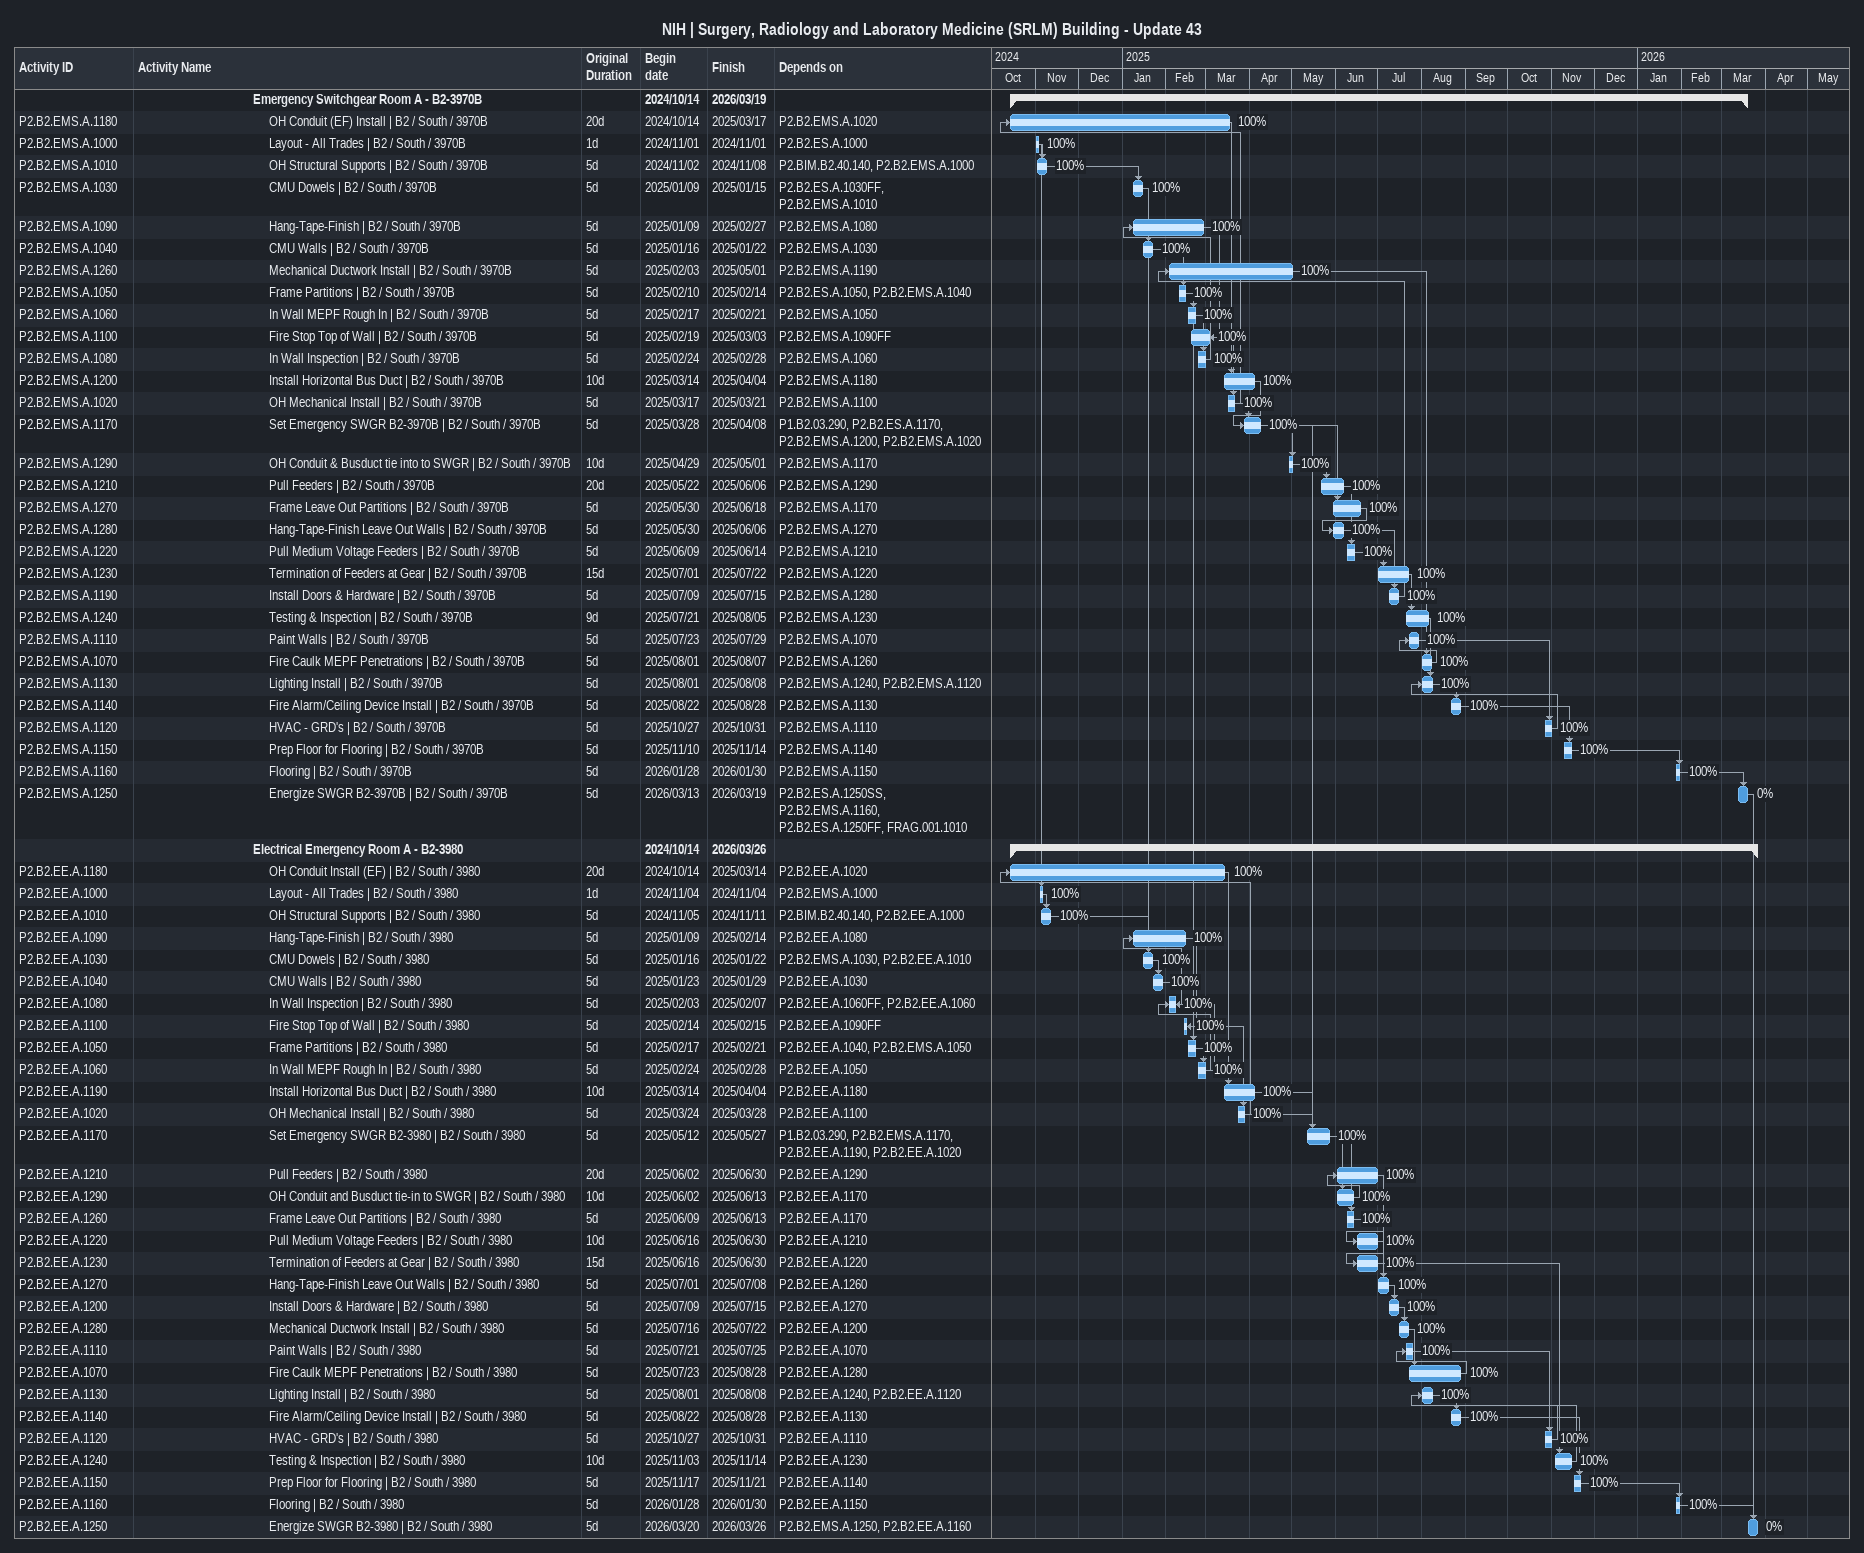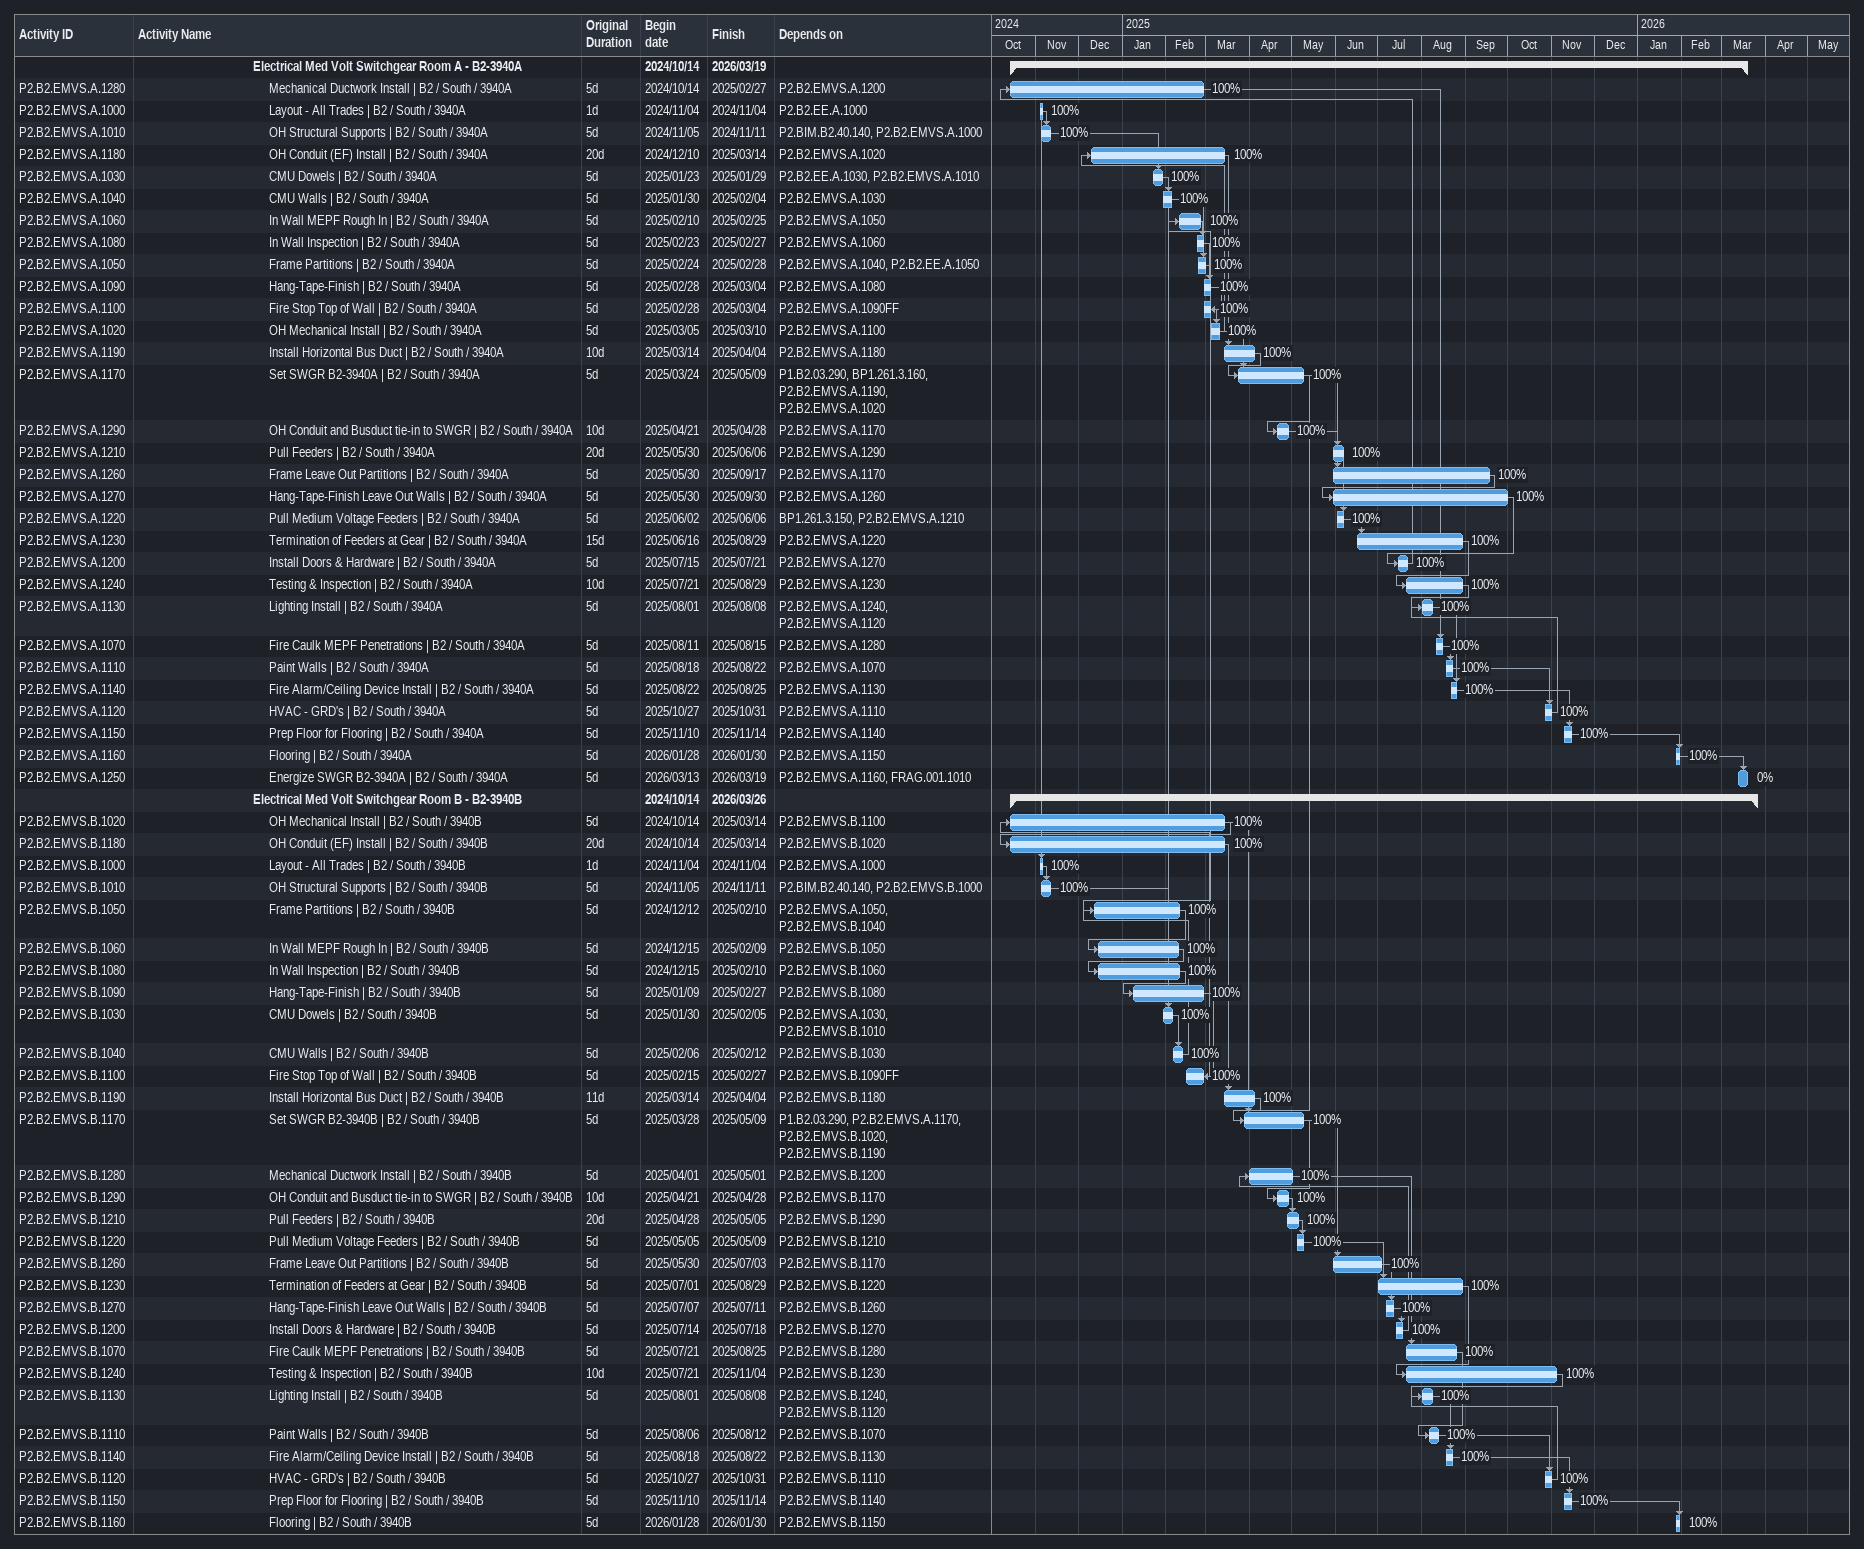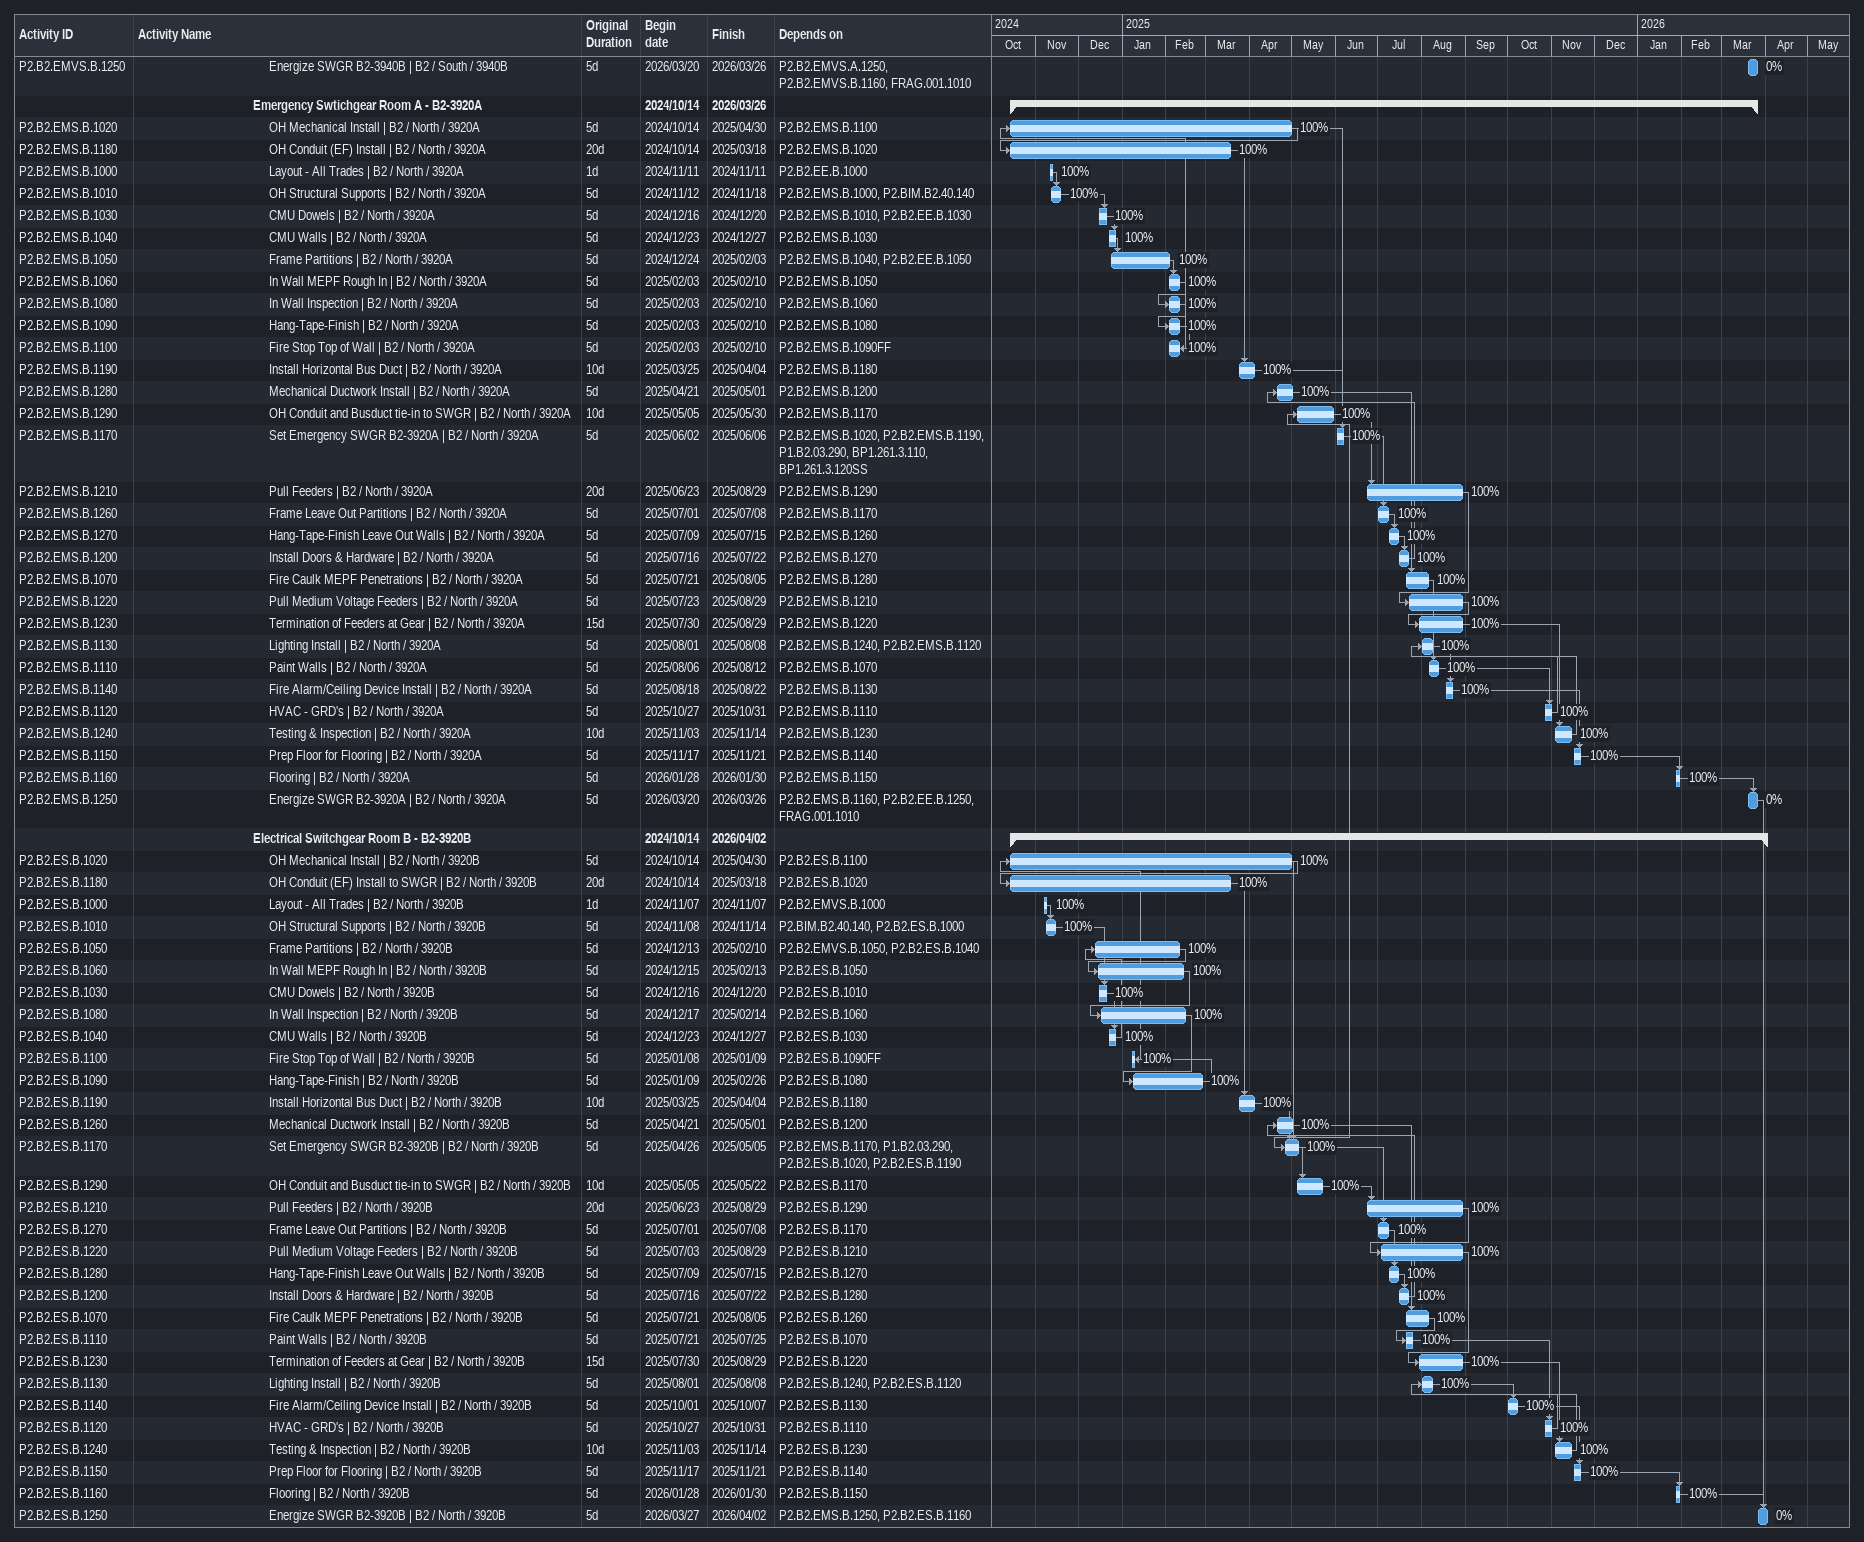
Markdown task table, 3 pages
NIH | Surgery, Radiology and Laboratory Medicine (SRLM) Building - Update 43

| ID | Level | Task | Original duration | Start | Finish | Predecessors | % complete |
|---|---|---|---|---|---|---|---|
|  | 8 | **Emergency Switchgear Room A - B2-3970B** |  | 2024-10-14 | 2026-03-19 |  |  |
| P2.B2.EMS.A.1180 | 9 | OH Conduit (EF) Install \| B2 / South / 3970B | 20d | 2024-10-14 | 2025-03-17 | P2.B2.EMS.A.1020 | 100 |
| P2.B2.EMS.A.1000 | 9 | Layout - All Trades \| B2 / South / 3970B | 1d | 2024-11-01 | 2024-11-01 | P2.B2.ES.A.1000 | 100 |
| P2.B2.EMS.A.1010 | 9 | OH Structural Supports \| B2 / South / 3970B | 5d | 2024-11-02 | 2024-11-08 | P2.BIM.B2.40.140, P2.B2.EMS.A.1000 | 100 |
| P2.B2.EMS.A.1030 | 9 | CMU Dowels \| B2 / South / 3970B | 5d | 2025-01-09 | 2025-01-15 | P2.B2.ES.A.1030FF, P2.B2.EMS.A.1010 | 100 |
| P2.B2.EMS.A.1090 | 9 | Hang-Tape-Finish \| B2 / South / 3970B | 5d | 2025-01-09 | 2025-02-27 | P2.B2.EMS.A.1080 | 100 |
| P2.B2.EMS.A.1040 | 9 | CMU Walls \| B2 / South / 3970B | 5d | 2025-01-16 | 2025-01-22 | P2.B2.EMS.A.1030 | 100 |
| P2.B2.EMS.A.1260 | 9 | Mechanical Ductwork Install \| B2 / South / 3970B | 5d | 2025-02-03 | 2025-05-01 | P2.B2.EMS.A.1190 | 100 |
| P2.B2.EMS.A.1050 | 9 | Frame Partitions \| B2 / South / 3970B | 5d | 2025-02-10 | 2025-02-14 | P2.B2.ES.A.1050, P2.B2.EMS.A.1040 | 100 |
| P2.B2.EMS.A.1060 | 9 | In Wall MEPF Rough In \| B2 / South / 3970B | 5d | 2025-02-17 | 2025-02-21 | P2.B2.EMS.A.1050 | 100 |
| P2.B2.EMS.A.1100 | 9 | Fire Stop Top of Wall \| B2 / South / 3970B | 5d | 2025-02-19 | 2025-03-03 | P2.B2.EMS.A.1090FF | 100 |
| P2.B2.EMS.A.1080 | 9 | In Wall Inspection \| B2 / South / 3970B | 5d | 2025-02-24 | 2025-02-28 | P2.B2.EMS.A.1060 | 100 |
| P2.B2.EMS.A.1200 | 9 | Install Horizontal Bus Duct \| B2 / South / 3970B | 10d | 2025-03-14 | 2025-04-04 | P2.B2.EMS.A.1180 | 100 |
| P2.B2.EMS.A.1020 | 9 | OH Mechanical Install \| B2 / South / 3970B | 5d | 2025-03-17 | 2025-03-21 | P2.B2.EMS.A.1100 | 100 |
| P2.B2.EMS.A.1170 | 9 | Set Emergency SWGR B2-3970B \| B2 / South / 3970B | 5d | 2025-03-28 | 2025-04-08 | P1.B2.03.290, P2.B2.ES.A.1170, P2.B2.EMS.A.1200, P2.B2.EMS.A.1020 | 100 |
| P2.B2.EMS.A.1290 | 9 | OH Conduit & Busduct tie into to SWGR \| B2 / South / 3970B | 10d | 2025-04-29 | 2025-05-01 | P2.B2.EMS.A.1170 | 100 |
| P2.B2.EMS.A.1210 | 9 | Pull Feeders \| B2 / South / 3970B | 20d | 2025-05-22 | 2025-06-06 | P2.B2.EMS.A.1290 | 100 |
| P2.B2.EMS.A.1270 | 9 | Frame Leave Out Partitions \| B2 / South / 3970B | 5d | 2025-05-30 | 2025-06-18 | P2.B2.EMS.A.1170 | 100 |
| P2.B2.EMS.A.1280 | 9 | Hang-Tape-Finish Leave Out Walls \| B2 / South / 3970B | 5d | 2025-05-30 | 2025-06-06 | P2.B2.EMS.A.1270 | 100 |
| P2.B2.EMS.A.1220 | 9 | Pull Medium Voltage Feeders \| B2 / South / 3970B | 5d | 2025-06-09 | 2025-06-14 | P2.B2.EMS.A.1210 | 100 |
| P2.B2.EMS.A.1230 | 9 | Termination of Feeders at Gear \| B2 / South / 3970B | 15d | 2025-07-01 | 2025-07-22 | P2.B2.EMS.A.1220 | 100 |
| P2.B2.EMS.A.1190 | 9 | Install Doors & Hardware \| B2 / South / 3970B | 5d | 2025-07-09 | 2025-07-15 | P2.B2.EMS.A.1280 | 100 |
| P2.B2.EMS.A.1240 | 9 | Testing & Inspection \| B2 / South / 3970B | 9d | 2025-07-21 | 2025-08-05 | P2.B2.EMS.A.1230 | 100 |
| P2.B2.EMS.A.1110 | 9 | Paint Walls \| B2 / South / 3970B | 5d | 2025-07-23 | 2025-07-29 | P2.B2.EMS.A.1070 | 100 |
| P2.B2.EMS.A.1070 | 9 | Fire Caulk MEPF Penetrations \| B2 / South / 3970B | 5d | 2025-08-01 | 2025-08-07 | P2.B2.EMS.A.1260 | 100 |
| P2.B2.EMS.A.1130 | 9 | Lighting Install \| B2 / South / 3970B | 5d | 2025-08-01 | 2025-08-08 | P2.B2.EMS.A.1240, P2.B2.EMS.A.1120 | 100 |
| P2.B2.EMS.A.1140 | 9 | Fire Alarm/Ceiling Device Install \| B2 / South / 3970B | 5d | 2025-08-22 | 2025-08-28 | P2.B2.EMS.A.1130 | 100 |
| P2.B2.EMS.A.1120 | 9 | HVAC - GRD's \| B2 / South / 3970B | 5d | 2025-10-27 | 2025-10-31 | P2.B2.EMS.A.1110 | 100 |
| P2.B2.EMS.A.1150 | 9 | Prep Floor for Flooring \| B2 / South / 3970B | 5d | 2025-11-10 | 2025-11-14 | P2.B2.EMS.A.1140 | 100 |
| P2.B2.EMS.A.1160 | 9 | Flooring \| B2 / South / 3970B | 5d | 2026-01-28 | 2026-01-30 | P2.B2.EMS.A.1150 | 100 |
| P2.B2.EMS.A.1250 | 9 | Energize SWGR B2-3970B \| B2 / South / 3970B | 5d | 2026-03-13 | 2026-03-19 | P2.B2.ES.A.1250SS, P2.B2.EMS.A.1160, P2.B2.ES.A.1250FF, FRAG.001.1010 | 0 |
|  | 8 | **Electrical Emergency Room A - B2-3980** |  | 2024-10-14 | 2026-03-26 |  |  |
| P2.B2.EE.A.1180 | 9 | OH Conduit Install (EF) \| B2 / South / 3980 | 20d | 2024-10-14 | 2025-03-14 | P2.B2.EE.A.1020 | 100 |
| P2.B2.EE.A.1000 | 9 | Layout - All Trades \| B2 / South / 3980 | 1d | 2024-11-04 | 2024-11-04 | P2.B2.EMS.A.1000 | 100 |
| P2.B2.EE.A.1010 | 9 | OH Structural Supports \| B2 / South / 3980 | 5d | 2024-11-05 | 2024-11-11 | P2.BIM.B2.40.140, P2.B2.EE.A.1000 | 100 |
| P2.B2.EE.A.1090 | 9 | Hang-Tape-Finish \| B2 / South / 3980 | 5d | 2025-01-09 | 2025-02-14 | P2.B2.EE.A.1080 | 100 |
| P2.B2.EE.A.1030 | 9 | CMU Dowels \| B2 / South / 3980 | 5d | 2025-01-16 | 2025-01-22 | P2.B2.EMS.A.1030, P2.B2.EE.A.1010 | 100 |
| P2.B2.EE.A.1040 | 9 | CMU Walls \| B2 / South / 3980 | 5d | 2025-01-23 | 2025-01-29 | P2.B2.EE.A.1030 | 100 |
| P2.B2.EE.A.1080 | 9 | In Wall Inspection \| B2 / South / 3980 | 5d | 2025-02-03 | 2025-02-07 | P2.B2.EE.A.1060FF, P2.B2.EE.A.1060 | 100 |
| P2.B2.EE.A.1100 | 9 | Fire Stop Top of Wall \| B2 / South / 3980 | 5d | 2025-02-14 | 2025-02-15 | P2.B2.EE.A.1090FF | 100 |
| P2.B2.EE.A.1050 | 9 | Frame Partitions \| B2 / South / 3980 | 5d | 2025-02-17 | 2025-02-21 | P2.B2.EE.A.1040, P2.B2.EMS.A.1050 | 100 |
| P2.B2.EE.A.1060 | 9 | In Wall MEPF Rough In \| B2 / South / 3980 | 5d | 2025-02-24 | 2025-02-28 | P2.B2.EE.A.1050 | 100 |
| P2.B2.EE.A.1190 | 9 | Install Horizontal Bus Duct \| B2 / South / 3980 | 10d | 2025-03-14 | 2025-04-04 | P2.B2.EE.A.1180 | 100 |
| P2.B2.EE.A.1020 | 9 | OH Mechanical Install \| B2 / South / 3980 | 5d | 2025-03-24 | 2025-03-28 | P2.B2.EE.A.1100 | 100 |
| P2.B2.EE.A.1170 | 9 | Set Emergency SWGR B2-3980 \| B2 / South / 3980 | 5d | 2025-05-12 | 2025-05-27 | P1.B2.03.290, P2.B2.EMS.A.1170, P2.B2.EE.A.1190, P2.B2.EE.A.1020 | 100 |
| P2.B2.EE.A.1210 | 9 | Pull Feeders \| B2 / South / 3980 | 20d | 2025-06-02 | 2025-06-30 | P2.B2.EE.A.1290 | 100 |
| P2.B2.EE.A.1290 | 9 | OH Conduit and Busduct tie-in to SWGR \| B2 / South / 3980 | 10d | 2025-06-02 | 2025-06-13 | P2.B2.EE.A.1170 | 100 |
| P2.B2.EE.A.1260 | 9 | Frame Leave Out Partitions \| B2 / South / 3980 | 5d | 2025-06-09 | 2025-06-13 | P2.B2.EE.A.1170 | 100 |
| P2.B2.EE.A.1220 | 9 | Pull Medium Voltage Feeders \| B2 / South / 3980 | 10d | 2025-06-16 | 2025-06-30 | P2.B2.EE.A.1210 | 100 |
| P2.B2.EE.A.1230 | 9 | Termination of Feeders at Gear \| B2 / South / 3980 | 15d | 2025-06-16 | 2025-06-30 | P2.B2.EE.A.1220 | 100 |
| P2.B2.EE.A.1270 | 9 | Hang-Tape-Finish Leave Out Walls \| B2 / South / 3980 | 5d | 2025-07-01 | 2025-07-08 | P2.B2.EE.A.1260 | 100 |
| P2.B2.EE.A.1200 | 9 | Install Doors & Hardware \| B2 / South / 3980 | 5d | 2025-07-09 | 2025-07-15 | P2.B2.EE.A.1270 | 100 |
| P2.B2.EE.A.1280 | 9 | Mechanical Ductwork Install \| B2 / South / 3980 | 5d | 2025-07-16 | 2025-07-22 | P2.B2.EE.A.1200 | 100 |
| P2.B2.EE.A.1110 | 9 | Paint Walls \| B2 / South / 3980 | 5d | 2025-07-21 | 2025-07-25 | P2.B2.EE.A.1070 | 100 |
| P2.B2.EE.A.1070 | 9 | Fire Caulk MEPF Penetrations \| B2 / South / 3980 | 5d | 2025-07-23 | 2025-08-28 | P2.B2.EE.A.1280 | 100 |
| P2.B2.EE.A.1130 | 9 | Lighting Install \| B2 / South / 3980 | 5d | 2025-08-01 | 2025-08-08 | P2.B2.EE.A.1240, P2.B2.EE.A.1120 | 100 |
| P2.B2.EE.A.1140 | 9 | Fire Alarm/Ceiling Device Install \| B2 / South / 3980 | 5d | 2025-08-22 | 2025-08-28 | P2.B2.EE.A.1130 | 100 |
| P2.B2.EE.A.1120 | 9 | HVAC - GRD's \| B2 / South / 3980 | 5d | 2025-10-27 | 2025-10-31 | P2.B2.EE.A.1110 | 100 |
| P2.B2.EE.A.1240 | 9 | Testing & Inspection \| B2 / South / 3980 | 10d | 2025-11-03 | 2025-11-14 | P2.B2.EE.A.1230 | 100 |
| P2.B2.EE.A.1150 | 9 | Prep Floor for Flooring \| B2 / South / 3980 | 5d | 2025-11-17 | 2025-11-21 | P2.B2.EE.A.1140 | 100 |
| P2.B2.EE.A.1160 | 9 | Flooring \| B2 / South / 3980 | 5d | 2026-01-28 | 2026-01-30 | P2.B2.EE.A.1150 | 100 |
| P2.B2.EE.A.1250 | 9 | Energize SWGR B2-3980 \| B2 / South / 3980 | 5d | 2026-03-20 | 2026-03-26 | P2.B2.EMS.A.1250, P2.B2.EE.A.1160 | 0 |
|  | 8 | **Electrical Med Volt Switchgear Room A - B2-3940A** |  | 2024-10-14 | 2026-03-19 |  |  |
| P2.B2.EMVS.A.1280 | 9 | Mechanical Ductwork Install \| B2 / South / 3940A | 5d | 2024-10-14 | 2025-02-27 | P2.B2.EMVS.A.1200 | 100 |
| P2.B2.EMVS.A.1000 | 9 | Layout - All Trades \| B2 / South / 3940A | 1d | 2024-11-04 | 2024-11-04 | P2.B2.EE.A.1000 | 100 |
| P2.B2.EMVS.A.1010 | 9 | OH Structural Supports \| B2 / South / 3940A | 5d | 2024-11-05 | 2024-11-11 | P2.BIM.B2.40.140, P2.B2.EMVS.A.1000 | 100 |
| P2.B2.EMVS.A.1180 | 9 | OH Conduit (EF) Install \| B2 / South / 3940A | 20d | 2024-12-10 | 2025-03-14 | P2.B2.EMVS.A.1020 | 100 |
| P2.B2.EMVS.A.1030 | 9 | CMU Dowels \| B2 / South / 3940A | 5d | 2025-01-23 | 2025-01-29 | P2.B2.EE.A.1030, P2.B2.EMVS.A.1010 | 100 |
| P2.B2.EMVS.A.1040 | 9 | CMU Walls \| B2 / South / 3940A | 5d | 2025-01-30 | 2025-02-04 | P2.B2.EMVS.A.1030 | 100 |
| P2.B2.EMVS.A.1060 | 9 | In Wall MEPF Rough In \| B2 / South / 3940A | 5d | 2025-02-10 | 2025-02-25 | P2.B2.EMVS.A.1050 | 100 |
| P2.B2.EMVS.A.1080 | 9 | In Wall Inspection \| B2 / South / 3940A | 5d | 2025-02-23 | 2025-02-27 | P2.B2.EMVS.A.1060 | 100 |
| P2.B2.EMVS.A.1050 | 9 | Frame Partitions \| B2 / South / 3940A | 5d | 2025-02-24 | 2025-02-28 | P2.B2.EMVS.A.1040, P2.B2.EE.A.1050 | 100 |
| P2.B2.EMVS.A.1090 | 9 | Hang-Tape-Finish \| B2 / South / 3940A | 5d | 2025-02-28 | 2025-03-04 | P2.B2.EMVS.A.1080 | 100 |
| P2.B2.EMVS.A.1100 | 9 | Fire Stop Top of Wall \| B2 / South / 3940A | 5d | 2025-02-28 | 2025-03-04 | P2.B2.EMVS.A.1090FF | 100 |
| P2.B2.EMVS.A.1020 | 9 | OH Mechanical Install \| B2 / South / 3940A | 5d | 2025-03-05 | 2025-03-10 | P2.B2.EMVS.A.1100 | 100 |
| P2.B2.EMVS.A.1190 | 9 | Install Horizontal Bus Duct \| B2 / South / 3940A | 10d | 2025-03-14 | 2025-04-04 | P2.B2.EMVS.A.1180 | 100 |
| P2.B2.EMVS.A.1170 | 9 | Set SWGR B2-3940A \| B2 / South / 3940A | 5d | 2025-03-24 | 2025-05-09 | P1.B2.03.290, BP1.261.3.160, P2.B2.EMVS.A.1190, P2.B2.EMVS.A.1020 | 100 |
| P2.B2.EMVS.A.1290 | 9 | OH Conduit and Busduct tie-in to SWGR \| B2 / South / 3940A | 10d | 2025-04-21 | 2025-04-28 | P2.B2.EMVS.A.1170 | 100 |
| P2.B2.EMVS.A.1210 | 9 | Pull Feeders \| B2 / South / 3940A | 20d | 2025-05-30 | 2025-06-06 | P2.B2.EMVS.A.1290 | 100 |
| P2.B2.EMVS.A.1260 | 9 | Frame Leave Out Partitions \| B2 / South / 3940A | 5d | 2025-05-30 | 2025-09-17 | P2.B2.EMVS.A.1170 | 100 |
| P2.B2.EMVS.A.1270 | 9 | Hang-Tape-Finish Leave Out Walls \| B2 / South / 3940A | 5d | 2025-05-30 | 2025-09-30 | P2.B2.EMVS.A.1260 | 100 |
| P2.B2.EMVS.A.1220 | 9 | Pull Medium Voltage Feeders \| B2 / South / 3940A | 5d | 2025-06-02 | 2025-06-06 | BP1.261.3.150, P2.B2.EMVS.A.1210 | 100 |
| P2.B2.EMVS.A.1230 | 9 | Termination of Feeders at Gear \| B2 / South / 3940A | 15d | 2025-06-16 | 2025-08-29 | P2.B2.EMVS.A.1220 | 100 |
| P2.B2.EMVS.A.1200 | 9 | Install Doors & Hardware \| B2 / South / 3940A | 5d | 2025-07-15 | 2025-07-21 | P2.B2.EMVS.A.1270 | 100 |
| P2.B2.EMVS.A.1240 | 9 | Testing & Inspection \| B2 / South / 3940A | 10d | 2025-07-21 | 2025-08-29 | P2.B2.EMVS.A.1230 | 100 |
| P2.B2.EMVS.A.1130 | 9 | Lighting Install \| B2 / South / 3940A | 5d | 2025-08-01 | 2025-08-08 | P2.B2.EMVS.A.1240, P2.B2.EMVS.A.1120 | 100 |
| P2.B2.EMVS.A.1070 | 9 | Fire Caulk MEPF Penetrations \| B2 / South / 3940A | 5d | 2025-08-11 | 2025-08-15 | P2.B2.EMVS.A.1280 | 100 |
| P2.B2.EMVS.A.1110 | 9 | Paint Walls \| B2 / South / 3940A | 5d | 2025-08-18 | 2025-08-22 | P2.B2.EMVS.A.1070 | 100 |
| P2.B2.EMVS.A.1140 | 9 | Fire Alarm/Ceiling Device Install \| B2 / South / 3940A | 5d | 2025-08-22 | 2025-08-25 | P2.B2.EMVS.A.1130 | 100 |
| P2.B2.EMVS.A.1120 | 9 | HVAC - GRD's \| B2 / South / 3940A | 5d | 2025-10-27 | 2025-10-31 | P2.B2.EMVS.A.1110 | 100 |
| P2.B2.EMVS.A.1150 | 9 | Prep Floor for Flooring \| B2 / South / 3940A | 5d | 2025-11-10 | 2025-11-14 | P2.B2.EMVS.A.1140 | 100 |
| P2.B2.EMVS.A.1160 | 9 | Flooring \| B2 / South / 3940A | 5d | 2026-01-28 | 2026-01-30 | P2.B2.EMVS.A.1150 | 100 |
| P2.B2.EMVS.A.1250 | 9 | Energize SWGR B2-3940A \| B2 / South / 3940A | 5d | 2026-03-13 | 2026-03-19 | P2.B2.EMVS.A.1160, FRAG.001.1010 | 0 |
|  | 8 | **Electrical Med Volt Switchgear Room B - B2-3940B** |  | 2024-10-14 | 2026-03-26 |  |  |
| P2.B2.EMVS.B.1020 | 9 | OH Mechanical Install \| B2 / South / 3940B | 5d | 2024-10-14 | 2025-03-14 | P2.B2.EMVS.B.1100 | 100 |
| P2.B2.EMVS.B.1180 | 9 | OH Conduit (EF) Install \| B2 / South / 3940B | 20d | 2024-10-14 | 2025-03-14 | P2.B2.EMVS.B.1020 | 100 |
| P2.B2.EMVS.B.1000 | 9 | Layout - All Trades \| B2 / South / 3940B | 1d | 2024-11-04 | 2024-11-04 | P2.B2.EMVS.A.1000 | 100 |
| P2.B2.EMVS.B.1010 | 9 | OH Structural Supports \| B2 / South / 3940B | 5d | 2024-11-05 | 2024-11-11 | P2.BIM.B2.40.140, P2.B2.EMVS.B.1000 | 100 |
| P2.B2.EMVS.B.1050 | 9 | Frame Partitions \| B2 / South / 3940B | 5d | 2024-12-12 | 2025-02-10 | P2.B2.EMVS.A.1050, P2.B2.EMVS.B.1040 | 100 |
| P2.B2.EMVS.B.1060 | 9 | In Wall MEPF Rough In \| B2 / South / 3940B | 5d | 2024-12-15 | 2025-02-09 | P2.B2.EMVS.B.1050 | 100 |
| P2.B2.EMVS.B.1080 | 9 | In Wall Inspection \| B2 / South / 3940B | 5d | 2024-12-15 | 2025-02-10 | P2.B2.EMVS.B.1060 | 100 |
| P2.B2.EMVS.B.1090 | 9 | Hang-Tape-Finish \| B2 / South / 3940B | 5d | 2025-01-09 | 2025-02-27 | P2.B2.EMVS.B.1080 | 100 |
| P2.B2.EMVS.B.1030 | 9 | CMU Dowels \| B2 / South / 3940B | 5d | 2025-01-30 | 2025-02-05 | P2.B2.EMVS.A.1030, P2.B2.EMVS.B.1010 | 100 |
| P2.B2.EMVS.B.1040 | 9 | CMU Walls \| B2 / South / 3940B | 5d | 2025-02-06 | 2025-02-12 | P2.B2.EMVS.B.1030 | 100 |
| P2.B2.EMVS.B.1100 | 9 | Fire Stop Top of Wall \| B2 / South / 3940B | 5d | 2025-02-15 | 2025-02-27 | P2.B2.EMVS.B.1090FF | 100 |
| P2.B2.EMVS.B.1190 | 9 | Install Horizontal Bus Duct \| B2 / South / 3940B | 11d | 2025-03-14 | 2025-04-04 | P2.B2.EMVS.B.1180 | 100 |
| P2.B2.EMVS.B.1170 | 9 | Set SWGR B2-3940B \| B2 / South / 3940B | 5d | 2025-03-28 | 2025-05-09 | P1.B2.03.290, P2.B2.EMVS.A.1170, P2.B2.EMVS.B.1020, P2.B2.EMVS.B.1190 | 100 |
| P2.B2.EMVS.B.1280 | 9 | Mechanical Ductwork Install \| B2 / South / 3940B | 5d | 2025-04-01 | 2025-05-01 | P2.B2.EMVS.B.1200 | 100 |
| P2.B2.EMVS.B.1290 | 9 | OH Conduit and Busduct tie-in to SWGR \| B2 / South / 3940B | 10d | 2025-04-21 | 2025-04-28 | P2.B2.EMVS.B.1170 | 100 |
| P2.B2.EMVS.B.1210 | 9 | Pull Feeders \| B2 / South / 3940B | 20d | 2025-04-28 | 2025-05-05 | P2.B2.EMVS.B.1290 | 100 |
| P2.B2.EMVS.B.1220 | 9 | Pull Medium Voltage Feeders \| B2 / South / 3940B | 5d | 2025-05-05 | 2025-05-09 | P2.B2.EMVS.B.1210 | 100 |
| P2.B2.EMVS.B.1260 | 9 | Frame Leave Out Partitions \| B2 / South / 3940B | 5d | 2025-05-30 | 2025-07-03 | P2.B2.EMVS.B.1170 | 100 |
| P2.B2.EMVS.B.1230 | 9 | Termination of Feeders at Gear \| B2 / South / 3940B | 5d | 2025-07-01 | 2025-08-29 | P2.B2.EMVS.B.1220 | 100 |
| P2.B2.EMVS.B.1270 | 9 | Hang-Tape-Finish Leave Out Walls \| B2 / South / 3940B | 5d | 2025-07-07 | 2025-07-11 | P2.B2.EMVS.B.1260 | 100 |
| P2.B2.EMVS.B.1200 | 9 | Install Doors & Hardware \| B2 / South / 3940B | 5d | 2025-07-14 | 2025-07-18 | P2.B2.EMVS.B.1270 | 100 |
| P2.B2.EMVS.B.1070 | 9 | Fire Caulk MEPF Penetrations \| B2 / South / 3940B | 5d | 2025-07-21 | 2025-08-25 | P2.B2.EMVS.B.1280 | 100 |
| P2.B2.EMVS.B.1240 | 9 | Testing & Inspection \| B2 / South / 3940B | 10d | 2025-07-21 | 2025-11-04 | P2.B2.EMVS.B.1230 | 100 |
| P2.B2.EMVS.B.1130 | 9 | Lighting Install \| B2 / South / 3940B | 5d | 2025-08-01 | 2025-08-08 | P2.B2.EMVS.B.1240, P2.B2.EMVS.B.1120 | 100 |
| P2.B2.EMVS.B.1110 | 9 | Paint Walls \| B2 / South / 3940B | 5d | 2025-08-06 | 2025-08-12 | P2.B2.EMVS.B.1070 | 100 |
| P2.B2.EMVS.B.1140 | 9 | Fire Alarm/Ceiling Device Install \| B2 / South / 3940B | 5d | 2025-08-18 | 2025-08-22 | P2.B2.EMVS.B.1130 | 100 |
| P2.B2.EMVS.B.1120 | 9 | HVAC - GRD's \| B2 / South / 3940B | 5d | 2025-10-27 | 2025-10-31 | P2.B2.EMVS.B.1110 | 100 |
| P2.B2.EMVS.B.1150 | 9 | Prep Floor for Flooring \| B2 / South / 3940B | 5d | 2025-11-10 | 2025-11-14 | P2.B2.EMVS.B.1140 | 100 |
| P2.B2.EMVS.B.1160 | 9 | Flooring \| B2 / South / 3940B | 5d | 2026-01-28 | 2026-01-30 | P2.B2.EMVS.B.1150 | 100 |
| P2.B2.EMVS.B.1250 | 9 | Energize SWGR B2-3940B \| B2 / South / 3940B | 5d | 2026-03-20 | 2026-03-26 | P2.B2.EMVS.A.1250, P2.B2.EMVS.B.1160, FRAG.001.1010 | 0 |
|  | 8 | **Emergency Swtichgear Room A - B2-3920A** |  | 2024-10-14 | 2026-03-26 |  |  |
| P2.B2.EMS.B.1020 | 9 | OH Mechanical Install \| B2 / North / 3920A | 5d | 2024-10-14 | 2025-04-30 | P2.B2.EMS.B.1100 | 100 |
| P2.B2.EMS.B.1180 | 9 | OH Conduit (EF) Install \| B2 / North / 3920A | 20d | 2024-10-14 | 2025-03-18 | P2.B2.EMS.B.1020 | 100 |
| P2.B2.EMS.B.1000 | 9 | Layout - All Trades \| B2 / North / 3920A | 1d | 2024-11-11 | 2024-11-11 | P2.B2.EE.B.1000 | 100 |
| P2.B2.EMS.B.1010 | 9 | OH Structural Supports \| B2 / North / 3920A | 5d | 2024-11-12 | 2024-11-18 | P2.B2.EMS.B.1000, P2.BIM.B2.40.140 | 100 |
| P2.B2.EMS.B.1030 | 9 | CMU Dowels \| B2 / North / 3920A | 5d | 2024-12-16 | 2024-12-20 | P2.B2.EMS.B.1010, P2.B2.EE.B.1030 | 100 |
| P2.B2.EMS.B.1040 | 9 | CMU Walls \| B2 / North / 3920A | 5d | 2024-12-23 | 2024-12-27 | P2.B2.EMS.B.1030 | 100 |
| P2.B2.EMS.B.1050 | 9 | Frame Partitions \| B2 / North / 3920A | 5d | 2024-12-24 | 2025-02-03 | P2.B2.EMS.B.1040, P2.B2.EE.B.1050 | 100 |
| P2.B2.EMS.B.1060 | 9 | In Wall MEPF Rough In \| B2 / North / 3920A | 5d | 2025-02-03 | 2025-02-10 | P2.B2.EMS.B.1050 | 100 |
| P2.B2.EMS.B.1080 | 9 | In Wall Inspection \| B2 / North / 3920A | 5d | 2025-02-03 | 2025-02-10 | P2.B2.EMS.B.1060 | 100 |
| P2.B2.EMS.B.1090 | 9 | Hang-Tape-Finish \| B2 / North / 3920A | 5d | 2025-02-03 | 2025-02-10 | P2.B2.EMS.B.1080 | 100 |
| P2.B2.EMS.B.1100 | 9 | Fire Stop Top of Wall \| B2 / North / 3920A | 5d | 2025-02-03 | 2025-02-10 | P2.B2.EMS.B.1090FF | 100 |
| P2.B2.EMS.B.1190 | 9 | Install Horizontal Bus Duct \| B2 / North / 3920A | 10d | 2025-03-25 | 2025-04-04 | P2.B2.EMS.B.1180 | 100 |
| P2.B2.EMS.B.1280 | 9 | Mechanical Ductwork Install \| B2 / North / 3920A | 5d | 2025-04-21 | 2025-05-01 | P2.B2.EMS.B.1200 | 100 |
| P2.B2.EMS.B.1290 | 9 | OH Conduit and Busduct tie-in to SWGR \| B2 / North / 3920A | 10d | 2025-05-05 | 2025-05-30 | P2.B2.EMS.B.1170 | 100 |
| P2.B2.EMS.B.1170 | 9 | Set Emergency SWGR B2-3920A \| B2 / North / 3920A | 5d | 2025-06-02 | 2025-06-06 | P2.B2.EMS.B.1020, P2.B2.EMS.B.1190, P1.B2.03.290, BP1.261.3.110, BP1.261.3.120SS | 100 |
| P2.B2.EMS.B.1210 | 9 | Pull Feeders \| B2 / North / 3920A | 20d | 2025-06-23 | 2025-08-29 | P2.B2.EMS.B.1290 | 100 |
| P2.B2.EMS.B.1260 | 9 | Frame Leave Out Partitions \| B2 / North / 3920A | 5d | 2025-07-01 | 2025-07-08 | P2.B2.EMS.B.1170 | 100 |
| P2.B2.EMS.B.1270 | 9 | Hang-Tape-Finish Leave Out Walls \| B2 / North / 3920A | 5d | 2025-07-09 | 2025-07-15 | P2.B2.EMS.B.1260 | 100 |
| P2.B2.EMS.B.1200 | 9 | Install Doors & Hardware \| B2 / North / 3920A | 5d | 2025-07-16 | 2025-07-22 | P2.B2.EMS.B.1270 | 100 |
| P2.B2.EMS.B.1070 | 9 | Fire Caulk MEPF Penetrations \| B2 / North / 3920A | 5d | 2025-07-21 | 2025-08-05 | P2.B2.EMS.B.1280 | 100 |
| P2.B2.EMS.B.1220 | 9 | Pull Medium Voltage Feeders \| B2 / North / 3920A | 5d | 2025-07-23 | 2025-08-29 | P2.B2.EMS.B.1210 | 100 |
| P2.B2.EMS.B.1230 | 9 | Termination of Feeders at Gear \| B2 / North / 3920A | 15d | 2025-07-30 | 2025-08-29 | P2.B2.EMS.B.1220 | 100 |
| P2.B2.EMS.B.1130 | 9 | Lighting Install \| B2 / North / 3920A | 5d | 2025-08-01 | 2025-08-08 | P2.B2.EMS.B.1240, P2.B2.EMS.B.1120 | 100 |
| P2.B2.EMS.B.1110 | 9 | Paint Walls \| B2 / North / 3920A | 5d | 2025-08-06 | 2025-08-12 | P2.B2.EMS.B.1070 | 100 |
| P2.B2.EMS.B.1140 | 9 | Fire Alarm/Ceiling Device Install \| B2 / North / 3920A | 5d | 2025-08-18 | 2025-08-22 | P2.B2.EMS.B.1130 | 100 |
| P2.B2.EMS.B.1120 | 9 | HVAC - GRD's \| B2 / North / 3920A | 5d | 2025-10-27 | 2025-10-31 | P2.B2.EMS.B.1110 | 100 |
| P2.B2.EMS.B.1240 | 9 | Testing & Inspection \| B2 / North / 3920A | 10d | 2025-11-03 | 2025-11-14 | P2.B2.EMS.B.1230 | 100 |
| P2.B2.EMS.B.1150 | 9 | Prep Floor for Flooring \| B2 / North / 3920A | 5d | 2025-11-17 | 2025-11-21 | P2.B2.EMS.B.1140 | 100 |
| P2.B2.EMS.B.1160 | 9 | Flooring \| B2 / North / 3920A | 5d | 2026-01-28 | 2026-01-30 | P2.B2.EMS.B.1150 | 100 |
| P2.B2.EMS.B.1250 | 9 | Energize SWGR B2-3920A \| B2 / North / 3920A | 5d | 2026-03-20 | 2026-03-26 | P2.B2.EMS.B.1160, P2.B2.EE.B.1250, FRAG.001.1010 | 0 |
|  | 8 | **Electrical Switchgear Room B - B2-3920B** |  | 2024-10-14 | 2026-04-02 |  |  |
| P2.B2.ES.B.1020 | 9 | OH Mechanical Install \| B2 / North / 3920B | 5d | 2024-10-14 | 2025-04-30 | P2.B2.ES.B.1100 | 100 |
| P2.B2.ES.B.1180 | 9 | OH Conduit (EF) Install to SWGR \| B2 / North / 3920B | 20d | 2024-10-14 | 2025-03-18 | P2.B2.ES.B.1020 | 100 |
| P2.B2.ES.B.1000 | 9 | Layout - All Trades \| B2 / North / 3920B | 1d | 2024-11-07 | 2024-11-07 | P2.B2.EMVS.B.1000 | 100 |
| P2.B2.ES.B.1010 | 9 | OH Structural Supports \| B2 / North / 3920B | 5d | 2024-11-08 | 2024-11-14 | P2.BIM.B2.40.140, P2.B2.ES.B.1000 | 100 |
| P2.B2.ES.B.1050 | 9 | Frame Partitions \| B2 / North / 3920B | 5d | 2024-12-13 | 2025-02-10 | P2.B2.EMVS.B.1050, P2.B2.ES.B.1040 | 100 |
| P2.B2.ES.B.1060 | 9 | In Wall MEPF Rough In \| B2 / North / 3920B | 5d | 2024-12-15 | 2025-02-13 | P2.B2.ES.B.1050 | 100 |
| P2.B2.ES.B.1030 | 9 | CMU Dowels \| B2 / North / 3920B | 5d | 2024-12-16 | 2024-12-20 | P2.B2.ES.B.1010 | 100 |
| P2.B2.ES.B.1080 | 9 | In Wall Inspection \| B2 / North / 3920B | 5d | 2024-12-17 | 2025-02-14 | P2.B2.ES.B.1060 | 100 |
| P2.B2.ES.B.1040 | 9 | CMU Walls \| B2 / North / 3920B | 5d | 2024-12-23 | 2024-12-27 | P2.B2.ES.B.1030 | 100 |
| P2.B2.ES.B.1100 | 9 | Fire Stop Top of Wall \| B2 / North / 3920B | 5d | 2025-01-08 | 2025-01-09 | P2.B2.ES.B.1090FF | 100 |
| P2.B2.ES.B.1090 | 9 | Hang-Tape-Finish \| B2 / North / 3920B | 5d | 2025-01-09 | 2025-02-26 | P2.B2.ES.B.1080 | 100 |
| P2.B2.ES.B.1190 | 9 | Install Horizontal Bus Duct \| B2 / North / 3920B | 10d | 2025-03-25 | 2025-04-04 | P2.B2.ES.B.1180 | 100 |
| P2.B2.ES.B.1260 | 9 | Mechanical Ductwork Install \| B2 / North / 3920B | 5d | 2025-04-21 | 2025-05-01 | P2.B2.ES.B.1200 | 100 |
| P2.B2.ES.B.1170 | 9 | Set Emergency SWGR B2-3920B \| B2 / North / 3920B | 5d | 2025-04-26 | 2025-05-05 | P2.B2.EMS.B.1170, P1.B2.03.290, P2.B2.ES.B.1020, P2.B2.ES.B.1190 | 100 |
| P2.B2.ES.B.1290 | 9 | OH Conduit and Busduct tie-in to SWGR \| B2 / North / 3920B | 10d | 2025-05-05 | 2025-05-22 | P2.B2.ES.B.1170 | 100 |
| P2.B2.ES.B.1210 | 9 | Pull Feeders \| B2 / North / 3920B | 20d | 2025-06-23 | 2025-08-29 | P2.B2.ES.B.1290 | 100 |
| P2.B2.ES.B.1270 | 9 | Frame Leave Out Partitions \| B2 / North / 3920B | 5d | 2025-07-01 | 2025-07-08 | P2.B2.ES.B.1170 | 100 |
| P2.B2.ES.B.1220 | 9 | Pull Medium Voltage Feeders \| B2 / North / 3920B | 5d | 2025-07-03 | 2025-08-29 | P2.B2.ES.B.1210 | 100 |
| P2.B2.ES.B.1280 | 9 | Hang-Tape-Finish Leave Out Walls \| B2 / North / 3920B | 5d | 2025-07-09 | 2025-07-15 | P2.B2.ES.B.1270 | 100 |
| P2.B2.ES.B.1200 | 9 | Install Doors & Hardware \| B2 / North / 3920B | 5d | 2025-07-16 | 2025-07-22 | P2.B2.ES.B.1280 | 100 |
| P2.B2.ES.B.1070 | 9 | Fire Caulk MEPF Penetrations \| B2 / North / 3920B | 5d | 2025-07-21 | 2025-08-05 | P2.B2.ES.B.1260 | 100 |
| P2.B2.ES.B.1110 | 9 | Paint Walls \| B2 / North / 3920B | 5d | 2025-07-21 | 2025-07-25 | P2.B2.ES.B.1070 | 100 |
| P2.B2.ES.B.1230 | 9 | Termination of Feeders at Gear \| B2 / North / 3920B | 15d | 2025-07-30 | 2025-08-29 | P2.B2.ES.B.1220 | 100 |
| P2.B2.ES.B.1130 | 9 | Lighting Install \| B2 / North / 3920B | 5d | 2025-08-01 | 2025-08-08 | P2.B2.ES.B.1240, P2.B2.ES.B.1120 | 100 |
| P2.B2.ES.B.1140 | 9 | Fire Alarm/Ceiling Device Install \| B2 / North / 3920B | 5d | 2025-10-01 | 2025-10-07 | P2.B2.ES.B.1130 | 100 |
| P2.B2.ES.B.1120 | 9 | HVAC - GRD's \| B2 / North / 3920B | 5d | 2025-10-27 | 2025-10-31 | P2.B2.ES.B.1110 | 100 |
| P2.B2.ES.B.1240 | 9 | Testing & Inspection \| B2 / North / 3920B | 10d | 2025-11-03 | 2025-11-14 | P2.B2.ES.B.1230 | 100 |
| P2.B2.ES.B.1150 | 9 | Prep Floor for Flooring \| B2 / North / 3920B | 5d | 2025-11-17 | 2025-11-21 | P2.B2.ES.B.1140 | 100 |
| P2.B2.ES.B.1160 | 9 | Flooring \| B2 / North / 3920B | 5d | 2026-01-28 | 2026-01-30 | P2.B2.ES.B.1150 | 100 |
| P2.B2.ES.B.1250 | 9 | Energize SWGR B2-3920B \| B2 / North / 3920B | 5d | 2026-03-27 | 2026-04-02 | P2.B2.EMS.B.1250, P2.B2.ES.B.1160 | 0 |
